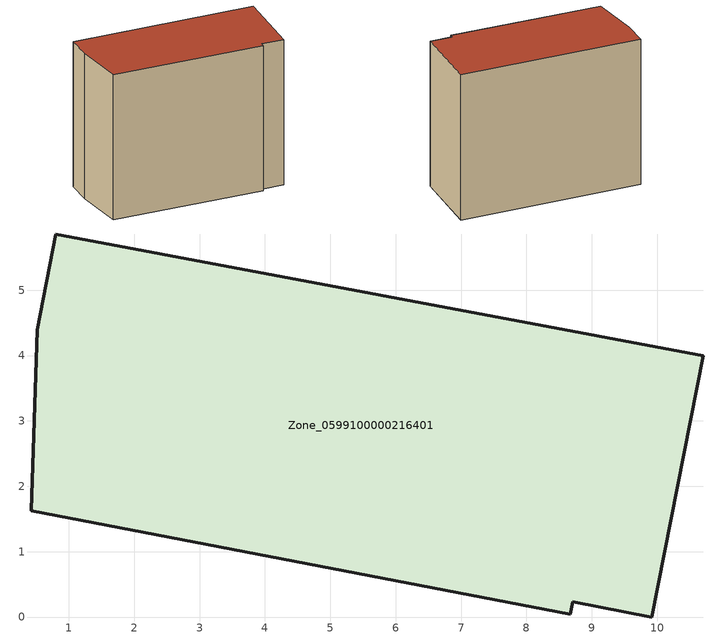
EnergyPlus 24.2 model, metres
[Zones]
Zone_0599100000216401
 floor ground (C_G): 0.42,1.63 0.52,4.4 0.8,5.86 10.71,4 9.92,0 8.71,0.23 8.67,0.04 z0
 wall outside (C_F): 10.71,4 0.8,5.86 0.52,4.4 0.42,1.63 8.67,0.04 8.71,0.23 9.92,0 10.71,4 z0:8.42
 roof outside (C_R): 0.52,4.4 0.42,1.63 8.67,0.04 8.71,0.23 9.92,0 10.71,4 0.8,5.86 z8.42
[BUILDING]
Pand.0599100000216401: North Axis=0; Terrain=City; Loads Convergence Tolerance Value=0.04; Temperature Convergence Tolerance Value=0.4; Solar Distribution=FullExterior; Maximum Number of Warmup Days=25; Minimum Number of Warmup Days=1
[Site:Location]
Rotterdam.The.Hague.AP_ZH_NLD Design_Conditions: Latitude=51.96; Longitude=4.45; Time Zone=1; Elevation=-4.5
[SITE:GROUNDTEMPERATURE:BUILDINGSURFACE]
18, 18, 18, 18, 18, 18, 18, 18, 18, 18, 18, 18
[MATERIAL] Thermal Absorptance=0.9; Solar Absorptance=0.7; Visible Absorptance=0.7
Name | Roughness | Thickness | Conductivity | Density | Specific Heat
G.TC.1946-1964 | MediumSmooth | 0.15 | 1 | 540 | 1210
F.TC.1946-1964 | Rough | 0.3 | 0.857143 | 1920 | 840
R.TC.1946-1964 | MediumRough | 0.2 | 0.235294 | 1500 | 1000
[CONSTRUCTION]
C_G: G.TC.1946-1964
C_F: F.TC.1946-1964
C_R: R.TC.1946-1964
[ZONE]
Zone_0599100000216401: Type=1; Multiplier=1; Ceiling Height=Autocalculate; Volume=Autocalculate; Floor Area=autocalculate; Part of Total Floor Area=Yes
[ZONEINFILTRATION:DESIGNFLOWRATE]
Infil_Zone_0599100000216401: Zone or ZoneList or Space or SpaceList=Zone_0599100000216401; Schedule=AlwaysOn; Design Flow Rate Calculation Method=Flow/Area; Flow Rate per Floor Area=0.003; Constant Term Coefficient=1; Temperature Term Coefficient=0; Velocity Term Coefficient=0; Velocity Squared Term Coefficient=0
[HVACTEMPLATE:ZONE:IDEALLOADSAIRSYSTEM]
Zone_0599100000216401: Maximum Heating Supply Air Temperature=50; Minimum Cooling Supply Air Temperature=13; Maximum Heating Supply Air Humidity Ratio=0.0156; Minimum Cooling Supply Air Humidity Ratio=0.0077; Heating Limit=NoLimit; Cooling Limit=NoLimit; Dehumidification Control Type=ConstantSensibleHeatRatio; Cooling Sensible Heat Ratio=0.7; Dehumidification Setpoint=60; Humidification Control Type=None; Humidification Setpoint=30; Outdoor Air Method=None; Outdoor Air Flow Rate per Person=0.00944; Outdoor Air Flow Rate per Zone Floor Area=0; Outdoor Air Flow Rate per Zone=0; Demand Controlled Ventilation Type=None; Outdoor Air Economizer Type=NoEconomizer; Heat Recovery Type=None; Sensible Heat Recovery Effectiveness=0.7; Latent Heat Recovery Effectiveness=0.65
[ZONECONTROL:THERMOSTAT]
ThermostatControl_Zone_0599100000216401: Zone or ZoneList=Zone_0599100000216401; Control Type Schedule=DualSetpointControlType; Control 1=Thermostat_Zone_0599100000216401; Temperature Difference Between Cutout And Setpoint=0
[THERMOSTATSETPOINT:DUALSETPOINT]
Thermostat_Zone_0599100000216401: Heating Setpoint Temperature Schedule=HeatingSetpoint_Zone_0599100000216401; Cooling Setpoint Temperature Schedule=CoolingSetpoint_Zone_0599100000216401
[SCHEDULE:COMPACT]
HeatingSetpoint_Zone_0599100000216401: Through: 12/31, For: AllDays, Until: 24:00, 21
CoolingSetpoint_Zone_0599100000216401: Through: 12/31, For: AllDays, Until: 24:00, 24
DualSetpointControlType: Through: 12/31, For: AllDays, Until: 24:00, 4
AlwaysOn: Through: 12/31, For: AllDays, Until: 24:00, 1
